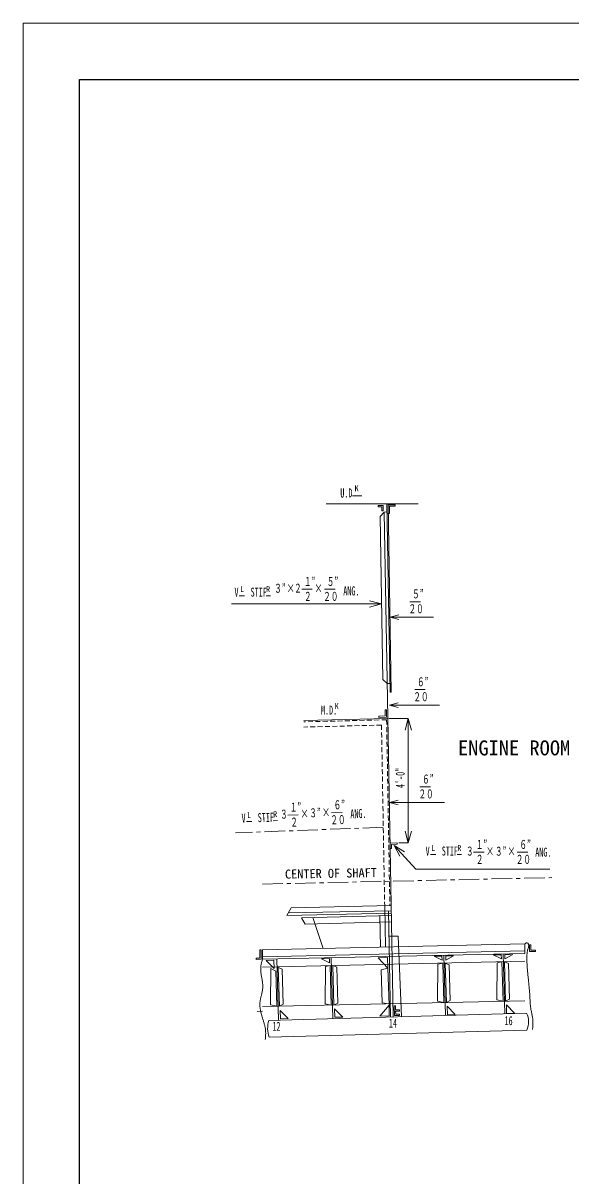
# Model space of a CAD drawing. Units: millimetres, scale not verified. Extents: x -16408 to 16408, y -11606 to 11606.
# Drawn here: x -16408 to -11056, y 338 to 11606 of the extents above; entities that cross this region are included whole.
import ezdxf
from ezdxf.enums import TextEntityAlignment as Align

# ---------------------------------------------------------------- set-up
doc = ezdxf.new("R2010")
doc.units = ezdxf.units.MM
doc.header["$LTSCALE"] = 40
doc.linetypes.add('CHAIN1', pattern=[8, 5, -1, 1, -1])
doc.linetypes.add('DASHED1', pattern=[1.8, 1.2, -0.6])
for name, color, linetype, lineweight in [('0-0_0', 3, 'Continuous', 18), ('0-1_芯', 4, 'CHAIN1', 18), ('0-2_寸法', 2, 'Continuous', 18), ('0-F_枠', 3, 'Continuous', 18)]:
    doc.layers.add(name, color=color, linetype=linetype, lineweight=lineweight)
doc.styles.add('ＭＳ ゴシック', font='')
doc.styles.get('ＭＳ ゴシック').set_extended_font_data('MS Gothic')

msp = doc.modelspace()

# ---------------------------------------------------------------- linework, layer by layer
at = {"layer": '0-0_0'}
for p, q in [((-13448.51, 6908.49), (-12549.29, 6908.49)), ((-12842.69, 6908.49), (-12810.35, 5066.64)), ((-12842.46, 6895.79), (-12772.43, 6895.79)), ((-12829.54, 6883.09), (-12828.28, 6811.56)), ((-12829.54, 6883.09), (-12772.43, 6883.09)), ((-12772.43, 6883.09), (-12772.43, 6895.79)), ((-12879.36, 6826.93), (-12853.96, 6827.38)), ((-12879.36, 6826.93), (-12792.72, 1892.21)), ((-12840.98, 6811.34), (-12828.28, 6811.56)), ((-12870.84, 4894.66), (-12858.14, 4894.88)), ((-12843.95, 4809.87), (-13666.57, 4788.49)), ((-12933.61, 4832.95), (-12933.28, 4820.25)), ((-12752.79, 3592.62), (-12822.54, 3590.81)), ((-12821.63, 3538.69), (-12808.93, 3538.91)), ((-12752.46, 3579.93), (-12752.79, 3592.62)), ((-13788.96, 2959.05), (-13830.35, 2883.9)), ((-13816.2, 2909.6), (-12810.3, 2930.64)), ((-13788.96, 2959.05), (-12811.82, 2979.83)), ((-12875.3, 2978.48), (-12866.31, 2575.7)), ((-12836.35, 2930.1), (-12818.11, 1891.5)), ((-13830.35, 2883.9), (-12809.77, 2905.25)), ((-13688.35, 2861.92), (-12810.15, 2884.84)), ((-13688.35, 2861.92), (-13650.73, 2799.38)), ((-13650.73, 2799.38), (-12808.49, 2821.36)), ((-13578.59, 2864.79), (-13477.01, 2562.06)), ((-12923.96, 2881.87), (-12917.09, 2574.56)), ((-14070.5, 2548.8), (-11506.59, 2606.06)), ((-11506.59, 2606.06), (-11504.51, 2512.99)), ((-11459.23, 2596.57), (-11459.23, 2533.07)), ((-11459.23, 2596.57), (-11446.53, 2596.57)), ((-14095.9, 2548.23), (-14083.2, 2548.52)), ((-14070.5, 2548.8), (-14068.42, 2455.73)), ((-14068.99, 2481.13), (-11505.08, 2538.39)), ((-14068.42, 2455.73), (-11504.51, 2512.99)), ((-12315.43, 2487.11), (-12392.81, 2484.95)), ((-12314.27, 2445.76), (-12392.81, 2484.95)), ((-12314.27, 2445.76), (-12315.43, 2487.11)), ((-12298, 2495.27), (-12281.5, 1906.54)), ((-12285.39, 2498.66), (-12285.38, 2498.59)), ((-12279.08, 2487.93), (-12201.68, 2489.21)), ((-12278.39, 2446.56), (-12279.08, 2487.93)), ((-12278.39, 2446.56), (-12201.68, 2489.21)), ((-11736.67, 2500.04), (-11814.05, 2497.87)), ((-11735.51, 2458.69), (-11814.05, 2497.87)), ((-11735.51, 2458.69), (-11736.67, 2500.04)), ((-11719.23, 2508.2), (-11702.82, 1922.76)), ((-11706.62, 2511.58), (-11706.62, 2511.51)), ((-11701.45, 2500.83), (-11624.04, 2502.11)), ((-11700.76, 2459.46), (-11701.45, 2500.83)), ((-11700.76, 2459.46), (-11624.04, 2502.11)), ((-11400.81, 2533.07), (-11459.23, 2533.07)), ((-14132.19, 2467.01), (-14131.91, 2454.32)), ((-14069.98, 2379.11), (-11506.07, 2436.37)), ((-13957.16, 2447.36), (-14034.54, 2445.19)), ((-13954.84, 2364.65), (-14034.54, 2445.19)), ((-13986.69, 2366.91), (-13938.84, 2340.16)), ((-13954.84, 2364.65), (-13957.16, 2447.36)), ((-13929.46, 2458.84), (-13912.7, 1860.82)), ((-13927.32, 2382.3), (-13875.87, 2359.83)), ((-13916.77, 2459.19), (-13916.77, 2459.12)), ((-13914.46, 2376.68), (-13903.81, 1996.81)), ((-13414.33, 2462.57), (-13491.71, 2460.4)), ((-13413.17, 2421.22), (-13491.71, 2460.4)), ((-13454.27, 2384.71), (-13407.43, 2393.91)), ((-13413.17, 2421.22), (-13414.33, 2462.57)), ((-13407.43, 2393.86), (-13396.65, 2008.14)), ((-13396.9, 2470.73), (-13380.22, 1875.75)), ((-13384.29, 2474.12), (-13384.28, 2474.04)), ((-13382.04, 2394.48), (-13371.26, 2008.7)), ((-13382.04, 2394.48), (-13343.45, 2377.62)), ((-13343.45, 2377.62), (-13333.67, 2027.65)), ((-12939.48, 2469.14), (-12846.95, 2471.73)), ((-12842.94, 2367.68), (-12939.48, 2469.14)), ((-12842.94, 2367.68), (-12909.73, 2354.27)), ((-12842.94, 2367.68), (-12846.95, 2471.73)), ((-12842.94, 2367.68), (-12832.86, 2007.95)), ((-12355.37, 2409.25), (-12308.53, 2418.45)), ((-12308.53, 2418.41), (-12297.75, 2032.68)), ((-12283.14, 2419.02), (-12272.36, 2033.25)), ((-12283.14, 2419.02), (-12244.55, 2402.16)), ((-12244.55, 2402.16), (-12234.78, 2052.19)), ((-11776.6, 2422.18), (-11729.77, 2431.38)), ((-11729.76, 2431.33), (-11718.99, 2045.61)), ((-11704.37, 2431.94), (-11693.59, 2046.17)), ((-11704.37, 2431.94), (-11665.78, 2415.09)), ((-11665.78, 2415.09), (-11656.01, 2065.12)), ((-13938.84, 2340.16), (-13929.2, 1996.24)), ((-13875.87, 2359.83), (-13866.23, 2015.75)), ((-12909.73, 2354.27), (-12900.65, 2030.4)), ((-14068.83, 1993.13), (-11504.92, 2050.39)), ((-12833.19, 2019.93), (-12900.65, 2030.4)), ((-12272.36, 2033.25), (-12234.78, 2052.19)), ((-11693.59, 2046.17), (-11656.01, 2065.12)), ((-14069.78, 1947.58), (-14120.57, 1946.44)), ((-14007.23, 1858.17), (-11489.07, 1928.75)), ((-13903.81, 1996.81), (-13866.23, 2015.75)), ((-13896.67, 1956.75), (-13816.97, 1876.21)), ((-13371.26, 2008.7), (-13333.67, 2027.65)), ((-13364.19, 1971.67), (-13361.87, 1888.97)), ((-13364.19, 1971.67), (-13284.49, 1891.14)), ((-12832.86, 2007.95), (-12923.56, 1901.25)), ((-12832.86, 2007.95), (-12831.03, 1903.84)), ((-12769.25, 2002.26), (-12781.95, 2002.03)), ((-12769.25, 2002.26), (-12768.51, 1960.29)), ((-12768.29, 1947.59), (-12730.98, 1948.64)), ((-12768.29, 1947.59), (-12767.77, 1918.32)), ((-12767.77, 1918.32), (-12730.6, 1919.36)), ((-12730.6, 1919.36), (-12730.24, 1906.67)), ((-12265.29, 1996.22), (-12262.97, 1913.51)), ((-12265.29, 1996.22), (-12185.59, 1915.68)), ((-12262.97, 1913.51), (-12185.59, 1915.68)), ((-11686.53, 2009.14), (-11684.21, 1926.43)), ((-11686.53, 2009.14), (-11606.83, 1928.6)), ((-11684.21, 1926.43), (-11606.83, 1928.6)), ((-13361.87, 1888.97), (-13284.49, 1891.14)), ((-12923.56, 1901.25), (-12831.03, 1903.84)), ((-14002.61, 1693.14), (-11485.74, 1763.68))]:
    msp.add_line(p, q, dxfattribs=at)
at = {"layer": '0-0_0', "color": 1, "linetype": 'DASHED1'}
for p, q in [((-12856.42, 4796.84), (-13666.24, 4775.8)), ((-12906.31, 4744.73), (-13664.92, 4725.01)), ((-12906.31, 4744.73), (-12875.3, 2978.48)), ((-12856.42, 4796.84), (-12824.51, 2979.56))]:
    msp.add_line(p, q, dxfattribs=at)
at = {"layer": '0-0_0'}
for points in [[(-12939.57, 6890.2), (-12939.57, 6877.5), (-12901.47, 6877.5), (-12901.47, 6839.4)], [(-12939.57, 6890.2), (-12888.77, 6890.2), (-12888.77, 6839.4), (-12901.47, 6839.4)], [(-12855.39, 6908.26), (-12823.04, 5066.32), (-12810.35, 5066.64)], [(-12879.36, 6826.93), (-12919.38, 6784.26), (-12894.88, 5189.68), (-12849.95, 5151.93), (-12824.56, 5152.37)], [(-12870.84, 4894.66), (-12869.78, 4834.6), (-12933.61, 4832.95)], [(-12858.14, 4894.88), (-12856.87, 4822.24), (-12933.28, 4820.25)], [(-12752.46, 3579.93), (-12809.62, 3578.44), (-12808.93, 3538.91)], [(-12831.98, 2681.41), (-12742.62, 2682.25), (-12710.91, 1894.51)], [(-11485.77, 2456.84), (-11485.8, 2465.7), (-11485.74, 2474.56), (-11485.59, 2483.41), (-11485.31, 2492.27), (-11484.85, 2501.12), (-11484.18, 2509.95), (-11483.25, 2518.76), (-11482.03, 2527.53), (-11480.48, 2536.25), (-11478.56, 2544.9), (-11476.24, 2553.45), (-11473.54, 2561.88), (-11470.85, 2570.33), (-11468.74, 2578.92), (-11467.82, 2587.72), (-11468.6, 2596.53), (-11471.26, 2604.97), (-11475.81, 2612.53), (-11483.11, 2617.19), (-11491.71, 2615.62), (-11499.38, 2611.22), (-11506.59, 2606.06)], [(-11446.53, 2596.57), (-11446.53, 2545.77), (-11400.81, 2545.77), (-11400.81, 2533.07)], [(-14095.9, 2548.23), (-14094.1, 2467.86), (-14132.19, 2467.01)], [(-14083.2, 2548.52), (-14081.12, 2455.45), (-14131.91, 2454.32)], [(-14068.42, 2455.73), (-14071.13, 2448.25), (-14073.74, 2440.73), (-14076.17, 2433.15), (-14078.33, 2425.49), (-14080.22, 2417.75), (-14081.84, 2409.96), (-14083.2, 2402.12), (-14084.3, 2394.23), (-14085.16, 2386.32), (-14085.78, 2378.38), (-14086.17, 2370.43), (-14086.35, 2362.47), (-14086.31, 2354.51), (-14086.07, 2346.56), (-14085.64, 2338.61), (-14085.02, 2330.67), (-14084.23, 2322.75), (-14083.26, 2314.85), (-14082.14, 2306.97), (-14080.9, 2299.11), (-14079.56, 2291.26), (-14078.15, 2283.43), (-14076.69, 2275.6), (-14075.22, 2267.78), (-14073.76, 2259.95), (-14072.34, 2252.12), (-14070.98, 2244.28), (-14069.71, 2236.42), (-14068.56, 2228.54), (-14067.57, 2220.64), (-14066.77, 2212.72), (-14066.18, 2204.78), (-14065.83, 2196.83), (-14065.77, 2188.87), (-14066.02, 2180.91), (-14066.58, 2172.97), (-14067.41, 2165.06), (-14068.49, 2157.17), (-14069.78, 2149.32)], [(-13986.69, 2366.91), (-13990.44, 2009.99), (-13929.2, 1996.24)], [(-13454.27, 2384.71), (-13457.89, 2021.88), (-13396.65, 2008.14)], [(-12355.37, 2409.25), (-12358.99, 2046.43), (-12297.75, 2032.68)], [(-11776.6, 2422.18), (-11780.22, 2059.35), (-11718.99, 2045.61)], [(-11458, 2112.58), (-11458.57, 2121.42), (-11459.18, 2130.26), (-11459.84, 2139.09), (-11460.53, 2147.93), (-11461.26, 2156.75), (-11462.02, 2165.58), (-11462.81, 2174.4), (-11463.63, 2183.22), (-11464.47, 2192.04), (-11465.34, 2200.86), (-11466.22, 2209.67), (-11467.12, 2218.49), (-11468.03, 2227.3), (-11468.95, 2236.11), (-11469.87, 2244.92), (-11470.8, 2253.73), (-11471.73, 2262.54), (-11472.66, 2271.35), (-11473.58, 2280.16), (-11474.49, 2288.97), (-11475.4, 2297.78), (-11476.28, 2306.6), (-11477.15, 2315.41), (-11478, 2324.23), (-11478.83, 2333.05), (-11479.62, 2341.87), (-11480.38, 2350.7), (-11481.11, 2359.53), (-11481.8, 2368.36), (-11482.45, 2377.2), (-11483.05, 2386.03), (-11483.6, 2394.87), (-11484.1, 2403.72), (-11484.54, 2412.57), (-11484.92, 2421.42), (-11485.23, 2430.27), (-11485.48, 2439.13), (-11485.66, 2447.98), (-11485.77, 2456.84)], [(-14069.78, 2149.32), (-14071.24, 2141.49), (-14072.85, 2133.7), (-14074.57, 2125.92), (-14076.38, 2118.17), (-14078.24, 2110.43), (-14080.13, 2102.7), (-14082.02, 2094.97), (-14083.88, 2087.23), (-14085.69, 2079.47), (-14087.42, 2071.7), (-14089.03, 2063.91), (-14090.51, 2056.09), (-14091.81, 2048.23), (-14092.91, 2040.35), (-14093.78, 2032.44), (-14094.38, 2024.5), (-14094.69, 2016.55), (-14094.72, 2008.59), (-14094.49, 2000.63), (-14094.02, 1992.68), (-14093.31, 1984.75), (-14092.38, 1976.85), (-14091.26, 1968.97), (-14089.95, 1961.12), (-14088.47, 1953.29), (-14086.84, 1945.5), (-14085.07, 1937.74), (-14083.16, 1930.01), (-14081.15, 1922.31), (-14079.03, 1914.64), (-14076.83, 1906.99), (-14074.55, 1899.36), (-14072.2, 1891.75), (-14069.81, 1884.16), (-14067.39, 1876.58), (-14064.96, 1869), (-14062.54, 1861.42), (-14060.14, 1853.82), (-14057.79, 1846.22)], [(-11430.13, 1769.48), (-11429.56, 1778.32), (-11429.02, 1787.16), (-11428.51, 1796), (-11428.07, 1804.85), (-11427.71, 1813.7), (-11427.44, 1822.56), (-11427.31, 1831.41), (-11427.31, 1840.27), (-11427.48, 1849.13), (-11427.84, 1857.98), (-11428.41, 1866.82), (-11429.2, 1875.64), (-11430.25, 1884.44), (-11431.55, 1893.2), (-11433.07, 1901.93), (-11434.76, 1910.62), (-11436.56, 1919.3), (-11438.45, 1927.95), (-11440.36, 1936.6), (-11442.25, 1945.26), (-11444.09, 1953.92), (-11445.81, 1962.61), (-11447.39, 1971.33), (-11448.79, 1980.08), (-11450, 1988.85), (-11451.06, 1997.65), (-11451.98, 2006.46), (-11452.76, 2015.28), (-11453.44, 2024.11), (-11454.03, 2032.95), (-11454.55, 2041.8), (-11455, 2050.64), (-11455.42, 2059.49), (-11455.81, 2068.34), (-11456.2, 2077.19), (-11456.6, 2086.04), (-11457.02, 2094.89), (-11457.49, 2103.74), (-11458, 2112.58)], [(-13896.67, 1956.75), (-13894.36, 1874.04), (-13816.97, 1876.21)], [(-12781.95, 2002.03), (-12780.25, 1905.27), (-12730.24, 1906.67)], [(-12768.51, 1960.29), (-12731.33, 1961.33), (-12730.98, 1948.64)], [(-14057.79, 1846.22), (-14055.5, 1838.6), (-14053.29, 1830.95), (-14051.17, 1823.27), (-14049.17, 1815.57), (-14047.29, 1807.83), (-14045.54, 1800.07), (-14043.95, 1792.27), (-14042.51, 1784.44), (-14041.24, 1776.58), (-14040.16, 1768.7), (-14039.28, 1760.78), (-14038.62, 1752.85), (-14038.19, 1744.9), (-14037.99, 1736.94), (-14037.99, 1728.98), (-14038.17, 1721.03), (-14038.5, 1713.07), (-14038.96, 1705.13), (-14039.51, 1697.18), (-14040.15, 1689.25), (-14040.83, 1681.32), (-14041.53, 1673.39)]]:
    msp.add_lwpolyline(points, dxfattribs=at)
for centre, radius, start, end in [((-11669.81, 1842.54), 200.25, 336.80898, 25.50063), ((-13763.09, 1782.43), 255.62, 162.76444, 200.44637)]:
    msp.add_arc(centre, radius, start, end, dxfattribs=at)
at = {"layer": '0-1_芯'}
for p, q in [((-12888.77, 3745.5), (-14333.86, 3691.69)), ((-14070.5, 3190.61), (-11242.66, 3253.77))]:
    msp.add_line(p, q, dxfattribs=at)
at = {"layer": '0-2_寸法'}
for p, q in [((-13188.25, 6985.72), (-13097.82, 6985.72)), ((-14295.5, 6009.31), (-14243.88, 6009.31)), ((-14034.42, 6009.31), (-13991.88, 6009.31)), ((-13685.12, 6071.69), (-13582.53, 6071.69)), ((-13461.91, 6071.69), (-13359.32, 6071.69)), ((-12906.25, 5929.34), (-14371.8, 5929.34)), ((-12906.25, 5929.34), (-13022.16, 5960.4)), ((-12906.25, 5929.34), (-13022.16, 5898.28)), ((-12628.08, 5950.53), (-12525.48, 5950.53)), ((-12823.21, 5799.4), (-12398.41, 5799.4)), ((-12580.78, 5091.34), (-12478.19, 5091.34)), ((-12829.51, 4938.25), (-12341, 4938.25)), ((-12835.02, 4809.87), (-12644.59, 4809.87)), ((-12644.59, 4809.87), (-12675.65, 4693.96)), ((-12644.59, 3592.62), (-12644.59, 4809.87)), ((-12644.59, 4809.87), (-12613.53, 4693.96)), ((-12530.91, 4140.88), (-12428.32, 4140.88)), ((-12829.51, 3987.79), (-12291.14, 3987.79)), ((-13821.55, 3864.03), (-13718.99, 3866.89)), ((-13393.48, 3887.78), (-13290.93, 3890.64)), ((-14225, 3802.15), (-14173.4, 3803.6)), ((-13964.02, 3809.44), (-13921.49, 3810.63)), ((-12644.59, 3592.62), (-12613.53, 3708.54)), ((-12783.04, 3569.41), (-12682.01, 3504.66)), ((-12783.04, 3569.41), (-12727.92, 3462.82)), ((-12783.04, 3569.41), (-12571.78, 3337.62)), ((-12006.57, 3501.62), (-11903.98, 3501.62)), ((-11580.03, 3501.62), (-11477.44, 3501.62)), ((-12427.85, 3479.63), (-12376.23, 3479.63)), ((-12166.77, 3479.63), (-12124.23, 3479.63)), ((-12571.78, 3337.62), (-11261.55, 3337.62))]:
    msp.add_line(p, q, dxfattribs=at)
for points in [[(-12737.87, 5776.54), (-12823.21, 5799.4), (-12737.87, 5822.27)], [(-12744.17, 4915.38), (-12829.51, 4938.25), (-12744.17, 4961.11)], [(-12744.17, 3964.93), (-12829.51, 3987.79), (-12744.17, 4010.66)], [(-12736.14, 3592.62), (-12644.59, 3592.62), (-12675.65, 3708.54)]]:
    msp.add_lwpolyline(points, dxfattribs=at)
at = {"layer": '0-F_枠'}
for p, q in [((-16408.2, 11605.8), (16408.2, 11605.8)), ((-16408.2, -11605.8), (-16408.2, 11605.8))]:
    msp.add_line(p, q, dxfattribs=at)
at = {"layer": '0-F_枠', "lineweight": 25}
for p, q in [((-15856.2, 11053.8), (15855.92, 11053.8)), ((-15856.2, -11053.8), (-15856.2, 11053.8))]:
    msp.add_line(p, q, dxfattribs=at)

# ---------------------------------------------------------------- texts
at = {"layer": '0-2_寸法', "style": 'ＭＳ ゴシック'}
for s, height, width, p in [('U.D', 87.98, 0.6, (-13309.02, 6942.68)), ('K', 58.65, 0.9, (-13169.21, 7012.58)), ('１”', 87.98, 0.6, (-13663.86, 6077.66)), ('５”', 87.98, 0.6, (-13440.65, 6077.66)), ('V   STIF    ', 87.98, 0.6, (-14342.95, 5973.31)), ('L', 58.65, 0.9, (-14288.19, 6026.7)), ('R', 58.65, 0.9, (-14033.59, 6026.55)), ('３”', 87.98, 0.6, (-13954.57, 6011.52)), ('×', 87.98, 0.6, (-13832.66, 6011.52)), ('２', 87.98, 0.6, (-13760.52, 6012.46)), ('×', 87.98, 0.6, (-13560.94, 6011.36)), ('ANG.', 87.98, 0.6, (-13279.69, 5985.57)), ('２', 87.98, 0.6, (-13663.21, 5932.22)), ('２０', 87.98, 0.6, (-13475.99, 5932.22)), ('５”', 87.98, 0.6, (-12606.82, 5956.5)), ('２０', 87.98, 0.6, (-12642.15, 5811.06)), ('６”', 87.98, 0.6, (-12559.52, 5097.31)), ('K', 58.65, 0.9, (-13364.2, 4882.72)), ('２０', 87.98, 0.6, (-12594.86, 4951.87)), ('M.D.', 87.98, 0.6, (-13498.25, 4821.31)), ('６”', 87.98, 0.6, (-12509.65, 4146.86)), ('２０', 87.98, 0.6, (-12544.99, 4001.42)), ('１”', 87.98, 0.6, (-11985.31, 3507.59)), ('６”', 87.98, 0.6, (-11558.77, 3507.59)), ('V   STIF    ', 87.98, 0.6, (-12475.3, 3443.63)), ('L', 58.65, 0.9, (-12420.54, 3497.03)), ('R', 58.65, 0.9, (-12165.94, 3496.87)), ('３', 87.98, 0.6, (-12080.61, 3442.46)), ('×', 87.98, 0.6, (-11885.64, 3441.29)), ('３”', 87.98, 0.6, (-11797.78, 3441.46)), ('×', 87.98, 0.6, (-11675.87, 3441.46)), ('ANG.', 87.98, 0.6, (-11404.16, 3432.25)), ('２', 87.98, 0.6, (-11984.66, 3362.15)), ('２０', 87.98, 0.6, (-11594.1, 3362.15)), ('12', 87.98, 0.6, (-13972.25, 1730.49)), ('14', 87.98, 0.6, (-12833.39, 1761.84)), ('16', 87.98, 0.6, (-11704.28, 1785.58))]:
    msp.add_text(s, height=height, dxfattribs=dict(at, width=width)).set_placement(p, align=Align.BOTTOM_LEFT)
msp.add_text('ENGINE ROOM', height=146.6, dxfattribs=at).set_placement((-12159.2, 4404.44), align=Align.BOTTOM_LEFT)
for s, height, rotation, width, p in [('4\'-0"', 87.98, 90, 0.6, (-12653.3, 4130.31)), ('１”', 87.98, 1.6, 0.6, (-13800.46, 3870.6)), ('６”', 87.98, 1.6, 0.6, (-13372.39, 3894.34)), ('V   STIF    ', 87.98, 1.6, 0.6, (-14271.42, 3764.84)), ('L', 58.65, 1.6, 0.9, (-14218.18, 3819.75)), ('R', 58.65, 1.6, 0.9, (-13963.67, 3826.7)), ('３', 87.98, 1.6, 0.6, (-13895.25, 3802.72)), ('２', 87.98, 1.6, 0.6, (-13795.75, 3725.23)), ('×', 87.98, 1.6, 0.6, (-13695.73, 3807.2)), ('３”', 87.98, 1.6, 0.6, (-13609.25, 3815.64)), ('×', 87.98, 1.6, 0.6, (-13485.64, 3820.79)), ('２０', 87.98, 1.6, 0.6, (-13403.66, 3747.97)), ('ANG.', 87.98, 1.6, 0.6, (-13208.92, 3806.78))]:
    msp.add_text(s, height=height, rotation=rotation, dxfattribs=dict(at, width=width)).set_placement(p, align=Align.BOTTOM_LEFT)
msp.add_text('CENTER OF SHAFT', height=87.98, rotation=1.006, dxfattribs=at).set_placement((-13848.07, 3217.48), align=Align.BOTTOM_LEFT)

doc.saveas('drawing.dxf')
